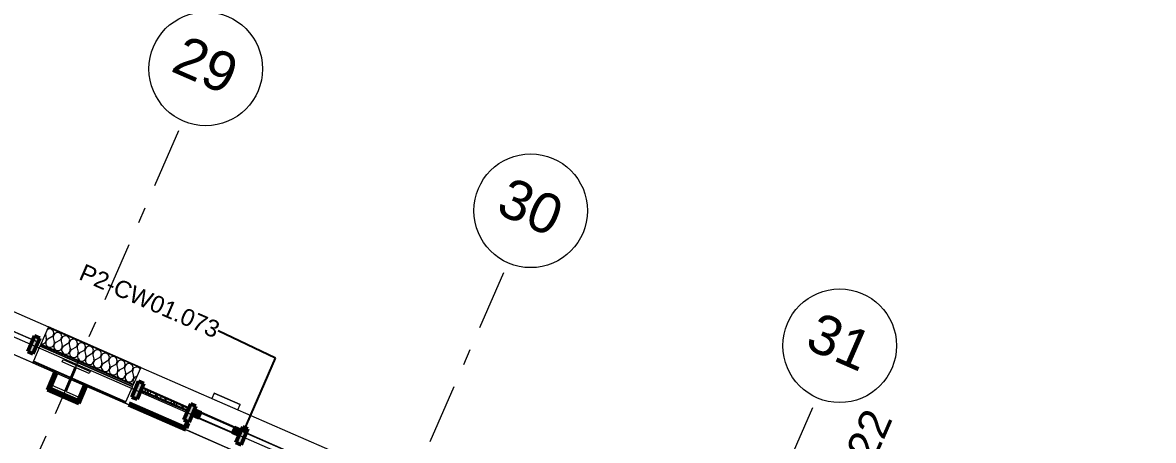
# Model space of a CAD drawing. Header units: millimetres. Extents: x -50172 to 90294, y -80883 to 25069.
# Drawn here: x 16001 to 25960, y -29752 to -26079 of the extents above; entities that cross this region are included whole.
import ezdxf
from ezdxf.enums import TextEntityAlignment as Align

# ---------------------------------------------------------------- set-up
doc = ezdxf.new("R2010")
doc.units = ezdxf.units.MM
doc.header["$MEASUREMENT"] = 0
doc.linetypes.add('Double Dashed', pattern=[1093.611073, 529.166651, -211.666656, 141.111112, -211.666656])
for name, color, linetype, lineweight, true_color in [('A-25-M_Curtain_Wall_Pen_No__46', 7, 'Continuous', 35, 0x444444), ('A-25-M_Wall_Ext_Pen_No__107', 7, 'Continuous', 15, 0xa6a6a6), ('A-25-M_Wall_Int_Pen_No__107', 7, 'Continuous', 15, 0xa6a6a6), ('A-25-M_Wall_Int_Pen_No__27', 7, 'Continuous', 50, 0x2a2a2a), ('New_A-15-MG_Structural_Grid_Phase_2_Pen_No__222', 7, 'Continuous', 13, 0x65af33), ('New_A-25-M_Curtain_Wall_Pen_No__144', 7, 'Continuous', 0, 0xc8c8c8), ('New_A-25-M_Curtain_Wall_Pen_No__165', 7, 'Continuous', 0, 0x006060), ('New_A-25-M_Curtain_Wall_Pen_No__27', 7, 'Continuous', 50, 0x2a2a2a), ('New_A-25-M_Curtain_Wall_Pen_No__43', 7, 'Continuous', 30, 0x444444), ('New_A-25-M_Wall_Ext_Pen_No__107', 7, 'Continuous', 15, 0xa6a6a6), ('New_A-35-M_FFE-Zone_Pen_No__74', 7, 'Continuous', 20, 0x606060), ('New_ArchiCAD Windows_Pen_No__103', 7, 'Continuous', 15, 0xa6a6a6), ('New_ArchiCAD Windows_Pen_No__23', 7, 'Continuous', 30, 0x2a2a2a), ('New_ArchiCAD Windows_Pen_No__63', 7, 'Continuous', 20, 0x606060)]:
    doc.layers.add(name, color=color, linetype=linetype, lineweight=lineweight, true_color=true_color)
for name, color, linetype, lineweight in [('A-25-M_Curtain_Wall_Pen_No__85', 8, 'Continuous', 20), ('A-25-M_Wall_Ext_Pen_No__4', 7, 'Continuous', 20), ('A-95-MC_Marker_Section_P2.Marker_Pen_No__6', 7, 'Continuous', 35), ('COLUMN.IFC Import_Pen_No__2', 8, 'Continuous', 15), ('New_A-20-M_Floor_Slab_Pen_No__89', 8, 'Continuous', 20), ('New_A-25-M_Curtain_Wall_Pen_No__1', 7, 'Continuous', 13), ('New_A-25-M_Wall_Ext_Pen_No__1', 7, 'Continuous', 13), ('New_ArchiCAD Doors_Pen_No__1', 7, 'Continuous', 13), ('New_ArchiCAD Doors_Pen_No__87', 8, 'Continuous', 20), ('New_ArchiCAD Windows_Pen_No__83', 8, 'Continuous', 20), ('New_ArchiCAD Zone Stamps_Pen_No__9', 7, 'Continuous', 13)]:
    doc.layers.add(name, color=color, linetype=linetype, lineweight=lineweight)
for name, color, linetype in [('A-25-M_Wall_Ext', 7, 'Continuous'), ('A-25-M_Wall_Int', 7, 'Continuous'), ('A-95-MC_Marker_Section_P2.Marker', 7, 'Continuous'), ('COLUMN.IFC Import', 7, 'Continuous'), ('New_A-15-MG_Structural_Grid_Phase_2', 7, 'Continuous'), ('New_A-20-M_Floor_Slab', 7, 'Continuous'), ('New_A-25-M_Curtain_Wall', 7, 'Continuous'), ('New_A-25-M_Wall_Ext', 7, 'Continuous'), ('New_A-35-M_FFE-Zone', 7, 'Continuous'), ('New_ArchiCAD Doors', 7, 'Continuous')]:
    doc.layers.add(name, color=color, linetype=linetype)
doc.styles.add('GENERATED_STYLE_1', font='')
doc.styles.add('GENERATED_STYLE_3', font='')
doc.styles.add('GENERATED_STYLE_4', font='')
doc.styles.get('GENERATED_STYLE_1').set_extended_font_data('Arial', bold=True)
doc.styles.get('GENERATED_STYLE_3').set_extended_font_data('Arial')
doc.styles.get('GENERATED_STYLE_4').set_extended_font_data('Swis721 BT')
doc.dimstyles.new('GENERATED_STYLE__3', dxfattribs={"dimtxt": 0.18, "dimasz": 273.6, "dimexe": 0.18, "dimexo": 0.0625, "dimgap": 0.09, "dimtad": 0, "dimtih": 1, "dimtoh": 1, "dimdec": 4, "dimzin": 0, "dimdsep": 46, "dimcen": 0.09, "dimadec": 0, "dimazin": 0, "dimtfac": 1, "dimtdec": 4, "dimtmove": 0, "dimatfit": 3, "dimldrblk": 'ARROWHEAD_5', "dimfxl": 1, "dimtolj": 1, "dimtzin": 0, "dimarcsym": 0})
pattern_1 = [(60, (0, 0), (-43.30127, 25), []), (120, (0, 0), (43.30127, 25), [])]

# ---------------------------------------------------------------- blocks, each defined once
blk = doc.blocks.new('Fabrication Lab A_INB 1304_13_1', base_point=(14916.2, -33303.1))
at = {"layer": 'New_A-35-M_FFE-Zone_Pen_No__74', "linetype": 'Continuous'}
for p, q in [((16285.7, -29156.8), (14203.5, -28248.8)), ((16219.8, -29307.7), (16285.7, -29156.8)), ((16560.9, -29276.8), (16495.1, -29427.7)), ((19116.2, -30391), (16560.9, -29276.8)), ((16495.1, -29427.7), (16219.8, -29307.7))]:
    blk.add_line(p, q, dxfattribs=at)
at = {"layer": 'New_ArchiCAD Zone Stamps_Pen_No__9'}
for tag, height, style, p in [('ROOM_NAME', 250, 'GENERATED_STYLE_1', (13601, -32770.2)), ('zoneNameLine2', 250, 'GENERATED_STYLE_1', (13412.6, -33202.4)), ('ROOM_NUMBER', 200, 'GENERATED_STYLE_3', (13224.1, -33623.1)), ('measuredAreaCode', 200, 'GENERATED_STYLE_3', (13067.1, -33983.2)), ('DUMMY_649', 200, 'GENERATED_STYLE_3', (13374.5, -34117.2)), ('DUMMY_650', 200, 'GENERATED_STYLE_3', (13863.8, -34330.6)), ('DUMMY_651', 133.3, 'GENERATED_STYLE_3', (14143.1, -34437.1))]:
    blk.add_attdef(tag, text='', height=height, rotation=336.44041, dxfattribs=dict(at, style=style)).set_placement(p, align=Align.TOP_LEFT)
blk = doc.blocks.new('Slab_60_1', base_point=(-21326.2, -27554.7))
at = {"layer": 'New_A-20-M_Floor_Slab_Pen_No__89', "linetype": 'Continuous', "flags": 128}
blk.add_lwpolyline([(942, -48802.4), (12486.7, -53836.5), (17939.8, -41330.7), (16985.7, -40914.7), (17767.9, -39120.9), (18360.6, -39379.3), (18576.1, -38885), (18937.5, -39042.6), (20222.1, -36096.6), (17437.6, -34882.5), (19407.7, -30364.3), (10989.4, -26693.5), (18941.3, -8457.3)], dxfattribs=at)
blk = doc.blocks.new('Curtain Wall_9_1')
at = {"layer": 'New_A-25-M_Curtain_Wall', "linetype": 'Continuous', "lineweight": 0, "true_color": 0x000000}
h = blk.add_hatch(dxfattribs=at)
h.set_pattern_fill('Batt_Insulation_0001', color=178, style=0, pattern_type=2)
h.set_pattern_definition(pattern_1)
h.paths.add_polyline_path([(17465.8, -29467.9), (17053.3, -29288), (17042.1, -29313.7), (17454.6, -29493.6)])
at = {"layer": 'New_A-25-M_Curtain_Wall_Pen_No__144', "linetype": 'Continuous'}
for points in [[(17022.8, -29232.8), (16962.5, -29371.2), (17008.3, -29391.2), (17068.7, -29252.7)], [(17527, -29452.6), (17481.2, -29432.6), (17420.8, -29571), (17466.6, -29591)], [(17939.5, -29632.5), (17879.1, -29770.9), (17925, -29790.9), (17985.3, -29652.4)], [(18856.1, -30032.2), (18795.8, -30170.6), (18841.6, -30190.6), (18902, -30052.1)]]:
    blk.add_hatch(color=256, dxfattribs=at).paths.add_polyline_path(points)
at = {"layer": 'New_A-25-M_Curtain_Wall_Pen_No__165', "linetype": 'Continuous', "lineweight": 0, "true_color": 0x001818}
blk.add_hatch(color=168, dxfattribs=at).paths.add_polyline_path([(17942, -29676.7), (18867.8, -30080.4), (18868.2, -30079.4), (17942.4, -29675.7)])
at = {"layer": 'New_ArchiCAD Windows_Pen_No__103', "linetype": 'Continuous'}
for points in [[(17515.6, -29478.7), (17575.2, -29504.7), (17551.2, -29559.7), (17491.6, -29533.7)], [(17904.1, -29713.6), (17844.5, -29687.6), (17868.5, -29632.6), (17928.1, -29658.6)]]:
    blk.add_hatch(color=256, dxfattribs=at).paths.add_polyline_path(points)
at = {"layer": 'New_A-25-M_Curtain_Wall_Pen_No__1', "linetype": 'Continuous'}
for p, q in [((17942.4, -29675.7), (17942, -29676.7)), ((17942, -29676.7), (18867.8, -30080.4)), ((18868.2, -30079.4), (17942.4, -29675.7)), ((18867.8, -30080.4), (18868.2, -30079.4))]:
    blk.add_line(p, q, dxfattribs=at)
at = {"layer": 'New_A-25-M_Curtain_Wall_Pen_No__27', "linetype": 'Continuous'}
for p, q in [((17022.8, -29232.8), (16962.5, -29371.2)), ((17008.3, -29391.2), (17068.7, -29252.7)), ((17068.7, -29252.7), (17022.8, -29232.8)), ((16962.5, -29371.2), (17008.3, -29391.2)), ((17481.2, -29432.6), (17420.8, -29571)), ((17466.6, -29591), (17527, -29452.6)), ((17527, -29452.6), (17481.2, -29432.6)), ((17420.8, -29571), (17466.6, -29591)), ((17939.5, -29632.5), (17879.1, -29770.9)), ((17925, -29790.9), (17985.3, -29652.4)), ((17985.3, -29652.4), (17939.5, -29632.5)), ((17879.1, -29770.9), (17925, -29790.9)), ((18856.1, -30032.2), (18795.8, -30170.6)), ((18841.6, -30190.6), (18902, -30052.1)), ((18902, -30052.1), (18856.1, -30032.2)), ((18795.8, -30170.6), (18841.6, -30190.6))]:
    blk.add_line(p, q, dxfattribs=at)
at = {"layer": 'New_A-25-M_Curtain_Wall_Pen_No__43', "linetype": 'Continuous'}
for p, q in [((17454.6, -29493.6), (17042.1, -29313.7)), ((17053.3, -29288), (17465.8, -29467.9))]:
    blk.add_line(p, q, dxfattribs=at)
at = {"layer": 'New_ArchiCAD Windows_Pen_No__23', "linetype": 'Continuous'}
for p, q in [((17491.6, -29533.7), (17515.6, -29478.7)), ((17551.2, -29559.7), (17491.6, -29533.7)), ((17515.6, -29478.7), (17575.2, -29504.7)), ((17575.2, -29504.7), (17551.2, -29559.7)), ((17844.5, -29687.6), (17868.5, -29632.6)), ((17868.5, -29632.6), (17928.1, -29658.6)), ((17928.1, -29658.6), (17904.1, -29713.6)), ((17904.1, -29713.6), (17844.5, -29687.6))]:
    blk.add_line(p, q, dxfattribs=at)
at = {"layer": 'New_ArchiCAD Windows_Pen_No__63', "linetype": 'Continuous'}
blk.add_line((17864.5, -29641.8), (17571.2, -29513.9), dxfattribs=at)
at = {"layer": 'New_ArchiCAD Windows_Pen_No__83', "linetype": 'Continuous'}
for p, q in [((17844.5, -29687.6), (17551.2, -29559.7)), ((17575.2, -29504.7), (17868.5, -29632.6))]:
    blk.add_line(p, q, dxfattribs=at)
blk = doc.blocks.new('Curtain Wall_11_1')
at = {"layer": 'New_A-25-M_Curtain_Wall', "linetype": 'Continuous', "lineweight": 0, "true_color": 0x000000}
h = blk.add_hatch(dxfattribs=at)
h.set_pattern_fill('Batt_Insulation_0001', color=178, style=0, pattern_type=2)
h.set_pattern_definition(pattern_1)
h.paths.add_polyline_path([(14256.9, -28070.8), (13844.1, -27891.2), (13832.9, -27916.9), (14245.7, -28096.4)])
h = blk.add_hatch(dxfattribs=at)
h.set_pattern_fill('Batt_Insulation_0001', color=178, style=0, pattern_type=2)
h.set_pattern_definition(pattern_1)
h.paths.add_polyline_path([(15173.9, -28469.6), (14302.8, -28090.7), (14291.6, -28116.4), (15162.8, -28495.3)])
at = {"layer": 'New_A-25-M_Curtain_Wall_Pen_No__144', "linetype": 'Continuous'}
for points in [[(11521.2, -26838.9), (11461, -26977.4), (11506.8, -26997.4), (11567.1, -26858.9)], [(12438.2, -27237.8), (12378, -27376.3), (12423.9, -27396.2), (12484.1, -27257.7)], [(13355.2, -27636.6), (13295, -27775.1), (13340.9, -27795), (13401.1, -27656.6)], [(13859.4, -27855.9), (13813.6, -27836), (13753.4, -27974.4), (13799.2, -27994.4)], [(14272.3, -28035.5), (14212, -28173.9), (14257.9, -28193.9), (14318.1, -28055.4)], [(15189.3, -28434.3), (15129.1, -28572.8), (15174.9, -28592.7), (15235.1, -28454.3)], [(16106.3, -28833.2), (16046.1, -28971.6), (16091.9, -28991.6), (16152.2, -28853.1)]]:
    blk.add_hatch(color=256, dxfattribs=at).paths.add_polyline_path(points)
at = {"layer": 'New_A-25-M_Curtain_Wall_Pen_No__165', "linetype": 'Continuous', "lineweight": 0, "true_color": 0x001818}
for points in [[(11523.8, -26883.1), (12450, -27286), (12450.4, -27285.1), (11524.2, -26882.2)], [(13367.4, -27683.9), (12441.2, -27281.1), (12440.8, -27282), (13367, -27684.8)], [(15191.9, -28478.5), (16118.1, -28881.3), (16118.5, -28880.4), (15192.3, -28477.6)]]:
    blk.add_hatch(color=168, dxfattribs=at).paths.add_polyline_path(points)
at = {"layer": 'New_ArchiCAD Windows_Pen_No__103', "linetype": 'Continuous'}
for points in [[(13389.7, -27682.7), (13449.3, -27708.6), (13425.4, -27763.6), (13365.8, -27737.7)], [(13778.3, -27917.1), (13718.7, -27891.2), (13742.6, -27836.2), (13802.2, -27862.1)]]:
    blk.add_hatch(color=256, dxfattribs=at).paths.add_polyline_path(points)
at = {"layer": 'New_A-25-M_Curtain_Wall_Pen_No__1', "linetype": 'Continuous'}
for p, q in [((11524.2, -26882.2), (11523.8, -26883.1)), ((11523.8, -26883.1), (12450, -27286)), ((12450.4, -27285.1), (11524.2, -26882.2)), ((12441.2, -27281.1), (12440.8, -27282)), ((12440.8, -27282), (13367, -27684.8)), ((13367.4, -27683.9), (12441.2, -27281.1)), ((12450, -27286), (12450.4, -27285.1)), ((13367, -27684.8), (13367.4, -27683.9)), ((15192.3, -28477.6), (15191.9, -28478.5)), ((15191.9, -28478.5), (16118.1, -28881.3)), ((16118.5, -28880.4), (15192.3, -28477.6)), ((16118.1, -28881.3), (16118.5, -28880.4))]:
    blk.add_line(p, q, dxfattribs=at)
at = {"layer": 'New_A-25-M_Curtain_Wall_Pen_No__27', "linetype": 'Continuous'}
for p, q in [((11521.2, -26838.9), (11461, -26977.4)), ((11506.8, -26997.4), (11567.1, -26858.9)), ((11567.1, -26858.9), (11521.2, -26838.9)), ((11461, -26977.4), (11506.8, -26997.4)), ((12438.2, -27237.8), (12378, -27376.3)), ((12423.9, -27396.2), (12484.1, -27257.7)), ((12484.1, -27257.7), (12438.2, -27237.8)), ((12378, -27376.3), (12423.9, -27396.2)), ((13355.2, -27636.6), (13295, -27775.1)), ((13340.9, -27795), (13401.1, -27656.6)), ((13401.1, -27656.6), (13355.2, -27636.6)), ((13295, -27775.1), (13340.9, -27795)), ((13813.6, -27836), (13753.4, -27974.4)), ((13799.2, -27994.4), (13859.4, -27855.9)), ((13859.4, -27855.9), (13813.6, -27836)), ((13753.4, -27974.4), (13799.2, -27994.4)), ((14272.3, -28035.5), (14212, -28173.9)), ((14257.9, -28193.9), (14318.1, -28055.4)), ((14318.1, -28055.4), (14272.3, -28035.5)), ((14212, -28173.9), (14257.9, -28193.9)), ((15189.3, -28434.3), (15129.1, -28572.8)), ((15174.9, -28592.7), (15235.1, -28454.3)), ((15235.1, -28454.3), (15189.3, -28434.3)), ((15129.1, -28572.8), (15174.9, -28592.7)), ((16106.3, -28833.2), (16046.1, -28971.6)), ((16091.9, -28991.6), (16152.2, -28853.1)), ((16152.2, -28853.1), (16106.3, -28833.2)), ((16046.1, -28971.6), (16091.9, -28991.6))]:
    blk.add_line(p, q, dxfattribs=at)
at = {"layer": 'New_A-25-M_Curtain_Wall_Pen_No__43', "linetype": 'Continuous'}
for p, q in [((14245.7, -28096.4), (13832.9, -27916.9)), ((13844.1, -27891.2), (14256.9, -28070.8)), ((15162.8, -28495.3), (14291.6, -28116.4)), ((14302.8, -28090.7), (15173.9, -28469.6))]:
    blk.add_line(p, q, dxfattribs=at)
at = {"layer": 'New_ArchiCAD Windows_Pen_No__23', "linetype": 'Continuous'}
for p, q in [((13365.8, -27737.7), (13389.7, -27682.7)), ((13389.7, -27682.7), (13449.3, -27708.6)), ((13425.4, -27763.6), (13365.8, -27737.7)), ((13449.3, -27708.6), (13425.4, -27763.6)), ((13718.7, -27891.2), (13742.6, -27836.2)), ((13742.6, -27836.2), (13802.2, -27862.1)), ((13802.2, -27862.1), (13778.3, -27917.1)), ((13778.3, -27917.1), (13718.7, -27891.2))]:
    blk.add_line(p, q, dxfattribs=at)
at = {"layer": 'New_ArchiCAD Windows_Pen_No__63', "linetype": 'Continuous'}
blk.add_line((13738.6, -27845.3), (13445.3, -27717.8), dxfattribs=at)
at = {"layer": 'New_ArchiCAD Windows_Pen_No__83', "linetype": 'Continuous'}
for p, q in [((13718.7, -27891.2), (13425.4, -27763.6)), ((13449.3, -27708.6), (13742.6, -27836.2))]:
    blk.add_line(p, q, dxfattribs=at)
blk = doc.blocks.new('*X348')
at = {"layer": 'New_A-25-M_Wall_Ext_Pen_No__107', "linetype": 'Continuous'}
for p, q in [((16232.6, -28772.5), (16217.4, -28779.3)), ((16253.2, -28775.3), (16232.6, -28772.5)), ((16269.3, -28788.5), (16253.2, -28775.3)), ((16201, -28816.9), (16200.9, -28819)), ((16200.9, -28819), (16209.7, -28856.1)), ((16204.1, -28886.3), (16208.8, -28876.9)), ((16209, -28877), (16205.3, -28886.8)), ((16208.8, -28876.9), (16210.7, -28866.5)), ((16215.3, -28868.6), (16209, -28877)), ((16210.7, -28866.5), (16209.7, -28856.1)), ((16223.7, -28862.2), (16215.3, -28868.6)), ((16256.8, -28843.4), (16223.7, -28862.2)), ((16256.8, -28843.4), (16271.4, -28828.5)), ((16276, -28808.2), (16269.3, -28788.5)), ((16271.7, -28828.7), (16270.8, -28849.5)), ((16270.8, -28849.5), (16279.5, -28886.5)), ((16271.4, -28828.5), (16276, -28808.2)), ((16283.4, -28811.5), (16271.7, -28828.7)), ((16302.4, -28803), (16283.4, -28811.5)), ((16326.6, -28873.8), (16293.5, -28892.6)), ((16323.1, -28805.8), (16302.4, -28803)), ((16339.1, -28819), (16323.1, -28805.8)), ((16326.6, -28873.8), (16341.2, -28859)), ((16345.9, -28838.7), (16339.1, -28819)), ((16341.5, -28859.1), (16340.6, -28879.9)), ((16340.6, -28879.9), (16349.4, -28917)), ((16341.2, -28859), (16345.9, -28838.7)), ((16353.2, -28841.9), (16341.5, -28859.1)), ((16372.3, -28833.4), (16353.2, -28841.9)), ((16392.9, -28836.2), (16372.3, -28833.4)), ((16409, -28849.4), (16392.9, -28836.2)), ((16415.7, -28869.1), (16409, -28849.4)), ((16411.1, -28889.4), (16415.7, -28869.1)), ((16423.1, -28872.4), (16411.4, -28889.6)), ((16442.1, -28863.9), (16423.1, -28872.4)), ((16462.7, -28866.7), (16442.1, -28863.9)), ((16478.8, -28879.9), (16462.7, -28866.7)), ((16485.6, -28899.6), (16478.8, -28879.9)), ((16164.1, -28901.6), (16167.5, -28902.6)), ((16167.5, -28902.6), (16178, -28902.6)), ((16178, -28902.6), (16188.1, -28899.6)), ((16188.1, -28899.6), (16197, -28894.1)), ((16197, -28894.1), (16204.1, -28886.3)), ((16205.3, -28886.8), (16204.4, -28897.3)), ((16204.4, -28897.3), (16206.4, -28907.6)), ((16206.4, -28907.6), (16211.1, -28917)), ((16211.1, -28917), (16218.3, -28924.7)), ((16218.3, -28924.7), (16227.2, -28930.2)), ((16227.2, -28930.2), (16237.4, -28933.1)), ((16237.4, -28933.1), (16247.9, -28933)), ((16247.9, -28933), (16258, -28930.1)), ((16258, -28930.1), (16266.9, -28924.5)), ((16266.9, -28924.5), (16273.9, -28916.8)), ((16273.9, -28916.8), (16278.6, -28907.3)), ((16275.2, -28917.3), (16274.3, -28927.8)), ((16274.3, -28927.8), (16276.3, -28938.1)), ((16278.9, -28907.5), (16275.2, -28917.3)), ((16276.3, -28938.1), (16281, -28947.5)), ((16278.6, -28907.3), (16280.5, -28897)), ((16285.2, -28899), (16278.9, -28907.5)), ((16280.5, -28897), (16279.5, -28886.5)), ((16281, -28947.5), (16288.1, -28955.2)), ((16293.5, -28892.6), (16285.2, -28899)), ((16288.1, -28955.2), (16297.1, -28960.7)), ((16297.1, -28960.7), (16307.2, -28963.5)), ((16307.2, -28963.5), (16317.7, -28963.5)), ((16317.7, -28963.5), (16327.8, -28960.6)), ((16327.8, -28960.6), (16336.7, -28955)), ((16336.7, -28955), (16343.8, -28947.2)), ((16343.8, -28947.2), (16348.4, -28937.8)), ((16345, -28947.7), (16344.1, -28958.2)), ((16344.1, -28958.2), (16346.1, -28968.5)), ((16348.7, -28937.9), (16345, -28947.7)), ((16346.1, -28968.5), (16350.8, -28977.9)), ((16348.4, -28937.8), (16350.4, -28927.5)), ((16355, -28929.5), (16348.7, -28937.9)), ((16350.4, -28927.5), (16349.4, -28917)), ((16350.8, -28977.9), (16357.9, -28985.6)), ((16363.3, -28923.1), (16355, -28929.5)), ((16396.5, -28904.3), (16363.3, -28923.1)), ((16396.5, -28904.3), (16411.1, -28889.4)), ((16406.6, -28985.4), (16413.6, -28977.7)), ((16411.4, -28889.6), (16410.4, -28910.4)), ((16410.4, -28910.4), (16419.2, -28947.4)), ((16413.6, -28977.7), (16418.3, -28968.2)), ((16414.8, -28978.2), (16413.9, -28988.7)), ((16418.6, -28968.4), (16414.8, -28978.2)), ((16418.3, -28968.2), (16420.2, -28957.9)), ((16424.8, -28959.9), (16418.6, -28968.4)), ((16420.2, -28957.9), (16419.2, -28947.4)), ((16433.2, -28953.5), (16424.8, -28959.9)), ((16466.3, -28934.7), (16433.2, -28953.5)), ((16466.3, -28934.7), (16480.9, -28919.9)), ((16481.2, -28920), (16480.3, -28940.8)), ((16480.3, -28940.8), (16489.1, -28977.9)), ((16480.9, -28919.9), (16485.6, -28899.6)), ((16492.9, -28902.8), (16481.2, -28920)), ((16490, -28988.4), (16489.1, -28977.9)), ((16511.9, -28894.3), (16492.9, -28902.8)), ((16536.2, -28965.2), (16503, -28984)), ((16532.6, -28897.1), (16511.9, -28894.3)), ((16548.7, -28910.4), (16532.6, -28897.1)), ((16536.2, -28965.2), (16550.8, -28950.4)), ((16555.4, -28930.1), (16548.7, -28910.4)), ((16551, -28950.5), (16550.1, -28971.3)), ((16550.1, -28971.3), (16558.9, -29008.3)), ((16550.8, -28950.4), (16555.4, -28930.1)), ((16562.8, -28933.3), (16551, -28950.5)), ((16581.8, -28924.8), (16562.8, -28933.3)), ((16602.4, -28927.6), (16581.8, -28924.8)), ((16618.5, -28940.8), (16602.4, -28927.6)), ((16625.2, -28960.5), (16618.5, -28940.8)), ((16620.6, -28980.8), (16625.2, -28960.5)), ((16632.6, -28963.7), (16620.9, -28980.9)), ((16651.6, -28955.2), (16632.6, -28963.7)), ((16672.3, -28958), (16651.6, -28955.2)), ((16688.3, -28971.3), (16672.3, -28958)), ((16695.1, -28991), (16688.3, -28971.3)), ((16357.9, -28985.6), (16366.9, -28991.1)), ((16366.9, -28991.1), (16377, -28994)), ((16377, -28994), (16387.5, -28993.9)), ((16387.5, -28993.9), (16397.6, -28991)), ((16397.6, -28991), (16406.6, -28985.4)), ((16413.9, -28988.7), (16415.9, -28999)), ((16415.9, -28999), (16420.7, -29008.4)), ((16420.7, -29008.4), (16427.8, -29016.1)), ((16427.8, -29016.1), (16436.8, -29021.6)), ((16436.8, -29021.6), (16446.9, -29024.4)), ((16446.9, -29024.4), (16457.4, -29024.4)), ((16457.4, -29024.4), (16467.5, -29021.5)), ((16467.5, -29021.5), (16476.4, -29015.9)), ((16476.4, -29015.9), (16483.5, -29008.1)), ((16483.5, -29008.1), (16488.1, -28998.7)), ((16484.7, -29008.6), (16483.8, -29019.1)), ((16483.8, -29019.1), (16485.8, -29029.4)), ((16488.4, -28998.8), (16484.7, -29008.6)), ((16485.8, -29029.4), (16490.5, -29038.8)), ((16488.1, -28998.7), (16490, -28988.4)), ((16494.7, -28990.4), (16488.4, -28998.8)), ((16490.5, -29038.8), (16497.6, -29046.5)), ((16503, -28984), (16494.7, -28990.4)), ((16497.6, -29046.5), (16506.6, -29052)), ((16506.6, -29052), (16516.7, -29054.9)), ((16516.7, -29054.9), (16527.2, -29054.8)), ((16527.2, -29054.8), (16537.3, -29051.9)), ((16537.3, -29051.9), (16546.2, -29046.4)), ((16546.2, -29046.4), (16553.3, -29038.6)), ((16553.3, -29038.6), (16558, -29029.1)), ((16554.5, -29039.1), (16553.6, -29049.6)), ((16553.6, -29049.6), (16555.6, -29059.9)), ((16558.2, -29029.3), (16554.5, -29039.1)), ((16555.6, -29059.9), (16560.3, -29069.3)), ((16558, -29029.1), (16559.9, -29018.8)), ((16564.5, -29020.8), (16558.2, -29029.3)), ((16559.9, -29018.8), (16558.9, -29008.3)), ((16560.3, -29069.3), (16567.5, -29077)), ((16572.9, -29014.4), (16564.5, -29020.8)), ((16567.5, -29077), (16576.4, -29082.5)), ((16606, -28995.6), (16572.9, -29014.4)), ((16606, -28995.6), (16620.6, -28980.8)), ((16607.2, -29082.4), (16616.1, -29076.8)), ((16616.1, -29076.8), (16623.1, -29069)), ((16620.9, -28980.9), (16620, -29001.7)), ((16620, -29001.7), (16628.7, -29038.8)), ((16623.1, -29069), (16627.8, -29059.6)), ((16624.4, -29069.5), (16623.5, -29080)), ((16623.5, -29080), (16625.4, -29090.3)), ((16628.1, -29059.7), (16624.4, -29069.5)), ((16627.8, -29059.6), (16629.7, -29049.3)), ((16634.4, -29051.3), (16628.1, -29059.7)), ((16629.7, -29049.3), (16628.7, -29038.8)), ((16642.7, -29044.9), (16634.4, -29051.3)), ((16675.8, -29026.1), (16642.7, -29044.9)), ((16675.8, -29026.1), (16690.4, -29011.3)), ((16690.7, -29011.4), (16689.8, -29032.2)), ((16689.8, -29032.2), (16698.6, -29069.3)), ((16690.4, -29011.3), (16695.1, -28991)), ((16702.4, -28994.2), (16690.7, -29011.4)), ((16697.6, -29090.1), (16699.6, -29079.7)), ((16699.6, -29079.7), (16698.6, -29069.3)), ((16721.5, -28985.7), (16702.4, -28994.2)), ((16712.5, -29075.3), (16704.2, -29081.7)), ((16745.7, -29056.5), (16712.5, -29075.3)), ((16742.1, -28988.5), (16721.5, -28985.7)), ((16758.2, -29001.7), (16742.1, -28988.5)), ((16745.7, -29056.5), (16760.3, -29041.7)), ((16764.9, -29021.4), (16758.2, -29001.7)), ((16760.6, -29041.8), (16759.6, -29062.6)), ((16759.6, -29062.6), (16768.4, -29099.7)), ((16760.3, -29041.7), (16764.9, -29021.4)), ((16772.3, -29024.6), (16760.6, -29041.8)), ((16791.3, -29016.2), (16772.3, -29024.6)), ((16811.9, -29018.9), (16791.3, -29016.2)), ((16828, -29032.2), (16811.9, -29018.9)), ((16815.5, -29087), (16830.1, -29072.2)), ((16834.8, -29051.9), (16828, -29032.2)), ((16830.4, -29072.3), (16829.5, -29093.1)), ((16830.1, -29072.2), (16834.8, -29051.9)), ((16842.1, -29055.1), (16830.4, -29072.3)), ((16861.1, -29046.6), (16842.1, -29055.1)), ((16881.8, -29049.4), (16861.1, -29046.6)), ((16897.9, -29062.6), (16881.8, -29049.4)), ((16904.6, -29082.3), (16897.9, -29062.6)), ((16931, -29077.1), (16912, -29085.5)), ((16951.6, -29079.9), (16931, -29077.1)), ((16967.7, -29093.1), (16951.6, -29079.9)), ((16576.4, -29082.5), (16586.6, -29085.3)), ((16586.6, -29085.3), (16597.1, -29085.3)), ((16597.1, -29085.3), (16607.2, -29082.4)), ((16625.4, -29090.3), (16630.2, -29099.7)), ((16630.2, -29099.7), (16637.3, -29107.5)), ((16637.3, -29107.5), (16646.3, -29112.9)), ((16646.3, -29112.9), (16656.4, -29115.8)), ((16656.4, -29115.8), (16666.9, -29115.7)), ((16666.9, -29115.7), (16677, -29112.8)), ((16677, -29112.8), (16685.9, -29107.3)), ((16685.9, -29107.3), (16693, -29099.5)), ((16693, -29099.5), (16697.6, -29090.1)), ((16694.2, -29100), (16693.3, -29110.5)), ((16693.3, -29110.5), (16695.3, -29120.8)), ((16697.9, -29090.2), (16694.2, -29100)), ((16695.3, -29120.8), (16700, -29130.2)), ((16704.2, -29081.7), (16697.9, -29090.2)), ((16700, -29130.2), (16707.1, -29137.9)), ((16707.1, -29137.9), (16716.1, -29143.4)), ((16716.1, -29143.4), (16726.2, -29146.2)), ((16726.2, -29146.2), (16736.7, -29146.2)), ((16736.7, -29146.2), (16746.8, -29143.3)), ((16746.8, -29143.3), (16755.8, -29137.7)), ((16755.8, -29137.7), (16762.8, -29129.9)), ((16762.8, -29129.9), (16767.5, -29120.5)), ((16764, -29130.5), (16763.1, -29140.9)), ((16763.1, -29140.9), (16765.1, -29151.2)), ((16767.8, -29120.6), (16764, -29130.5)), ((16765.1, -29151.2), (16769.9, -29160.6)), ((16767.5, -29120.5), (16769.4, -29110.2)), ((16774, -29112.2), (16767.8, -29120.6)), ((16769.4, -29110.2), (16768.4, -29099.7)), ((16769.9, -29160.6), (16777, -29168.4)), ((16782.4, -29105.8), (16774, -29112.2)), ((16777, -29168.4), (16785.9, -29173.9)), ((16815.5, -29087), (16782.4, -29105.8)), ((16785.9, -29173.9), (16796.1, -29176.7)), ((16796.1, -29176.7), (16806.6, -29176.6)), ((16806.6, -29176.6), (16816.7, -29173.7)), ((16816.7, -29173.7), (16825.6, -29168.2)), ((16825.6, -29168.2), (16832.7, -29160.4)), ((16829.5, -29093.1), (16838.2, -29130.2)), ((16832.7, -29160.4), (16837.3, -29151)), ((16833.9, -29160.9), (16833, -29171.4)), ((16833, -29171.4), (16835, -29181.7)), ((16837.6, -29151.1), (16833.9, -29160.9)), ((16837.3, -29151), (16839.2, -29140.6)), ((16843.9, -29142.6), (16837.6, -29151.1)), ((16839.2, -29140.6), (16838.2, -29130.2)), ((16852.2, -29136.3), (16843.9, -29142.6)), ((16885.3, -29117.5), (16852.2, -29136.3)), ((16885.3, -29117.5), (16900, -29102.6)), ((16900.2, -29102.7), (16899.3, -29123.5)), ((16899.3, -29123.5), (16908.1, -29160.6)), ((16900, -29102.6), (16904.6, -29082.3)), ((16912, -29085.5), (16900.2, -29102.7)), ((16907.2, -29181.4), (16909.1, -29171.1)), ((16913.7, -29173.1), (16907.4, -29181.5)), ((16909.1, -29171.1), (16908.1, -29160.6)), ((16922.1, -29166.7), (16913.7, -29173.1)), ((16955.2, -29147.9), (16922.1, -29166.7)), ((16955.2, -29147.9), (16969.8, -29133.1)), ((16974.4, -29112.8), (16967.7, -29093.1)), ((16970.1, -29133.2), (16969.2, -29154)), ((16969.2, -29154), (16977.9, -29191.1)), ((16969.8, -29133.1), (16974.4, -29112.8)), ((16981.8, -29116), (16970.1, -29133.2)), ((17000.8, -29107.5), (16981.8, -29116)), ((17021.5, -29110.3), (17000.8, -29107.5)), ((17036.8, -29122.9), (17021.5, -29110.3)), ((16835, -29181.7), (16839.7, -29191.1)), ((16839.7, -29191.1), (16846.8, -29198.8)), ((16846.8, -29198.8), (16855.8, -29204.3)), ((16855.8, -29204.3), (16865.9, -29207.1)), ((16865.9, -29207.1), (16876.4, -29207.1)), ((16876.4, -29207.1), (16886.5, -29204.2)), ((16886.5, -29204.2), (16895.4, -29198.6)), ((16895.4, -29198.6), (16902.5, -29190.8)), ((16902.5, -29190.8), (16907.2, -29181.4)), ((16903.7, -29191.4), (16902.8, -29201.8)), ((16902.8, -29201.8), (16904.8, -29212.2)), ((16907.4, -29181.5), (16903.7, -29191.4)), ((16904.8, -29212.2), (16909.5, -29221.5)), ((16909.5, -29221.5), (16916.7, -29229.3)), ((16916.7, -29229.3), (16925.6, -29234.8)), ((16925.6, -29234.8), (16935.8, -29237.6)), ((16935.8, -29237.6), (16946.3, -29237.5)), ((16946.3, -29237.5), (16956.4, -29234.6)), ((16956.4, -29234.6), (16965.3, -29229.1)), ((16965.3, -29229.1), (16972.3, -29221.3)), ((16972.3, -29221.3), (16977, -29211.9)), ((16973.6, -29221.8), (16972.7, -29232.3)), ((16972.7, -29232.3), (16974.6, -29242.6)), ((16977.3, -29212), (16973.6, -29221.8)), ((16974.6, -29242.6), (16979.4, -29252)), ((16977, -29211.9), (16978.9, -29201.5)), ((16983.6, -29203.6), (16977.3, -29212)), ((16978.9, -29201.5), (16977.9, -29191.1)), ((16979.4, -29252), (16980.2, -29252.8)), ((16991.9, -29197.2), (16983.6, -29203.6)), ((17008.6, -29187.7), (16991.9, -29197.2))]:
    blk.add_line(p, q, dxfattribs=at)
blk = doc.blocks.new('Simple Door Opening_9')
at = {"layer": 'New_ArchiCAD Doors_Pen_No__1', "linetype": 'Continuous'}
for p, q in [((2556, -4.5), (2556, 0)), ((-2556, 0), (-2556, -4.5)), ((-2556, -4.5), (-2556, -164.5)), ((2556, -164.5), (2556, -4.5)), ((-2556, -164.5), (-2556, -170.5)), ((-2556, -170.5), (-2556, -182.5)), ((-2556, -182.5), (-2556, -185.5)), ((-2556, -185.5), (-2556, -329.5)), ((2556, -170.5), (2556, -164.5)), ((2556, -182.5), (2556, -170.5)), ((2556, -185.5), (2556, -182.5)), ((2556, -329.5), (2556, -185.5)), ((-2556, -329.5), (-2556, -332.5)), ((-2556, -332.5), (-2556, -345)), ((2556, -332.5), (2556, -329.5)), ((2556, -345), (2556, -332.5))]:
    blk.add_line(p, q, dxfattribs=at)
at = {"layer": 'New_ArchiCAD Doors_Pen_No__87', "linetype": 'Continuous'}
for p, q in [((2556, 0), (-2556, 0)), ((-2556, -345), (2556, -345))]:
    blk.add_line(p, q, dxfattribs=at)
blk = doc.blocks.new('Simple Door Opening_10')
at = {"layer": 'New_ArchiCAD Doors_Pen_No__1', "linetype": 'Continuous'}
for p, q in [((-1056, 0), (-1056, -4.5)), ((-1056, -4.5), (-1056, -164.5)), ((1056, -4.5), (1056, 0)), ((1056, -164.5), (1056, -4.5)), ((-1056, -164.5), (-1056, -170.5)), ((-1056, -170.5), (-1056, -182.5)), ((-1056, -182.5), (-1056, -185.5)), ((-1056, -185.5), (-1056, -329.5)), ((1056, -170.5), (1056, -164.5)), ((1056, -182.5), (1056, -170.5)), ((1056, -185.5), (1056, -182.5)), ((1056, -329.5), (1056, -185.5)), ((-1056, -329.5), (-1056, -332.5)), ((-1056, -332.5), (-1056, -345)), ((1056, -332.5), (1056, -329.5)), ((1056, -345), (1056, -332.5))]:
    blk.add_line(p, q, dxfattribs=at)
at = {"layer": 'New_ArchiCAD Doors_Pen_No__87', "linetype": 'Continuous'}
for p, q in [((1056, 0), (-1056, 0)), ((-1056, -345), (1056, -345))]:
    blk.add_line(p, q, dxfattribs=at)
blk = doc.blocks.new('Wall_46_1', base_point=(22006.6, -31651.4))
at = {"layer": 'A-25-M_Wall_Ext_Pen_No__107', "linetype": 'Continuous'}
for points in [[(16285.7, -29156.8), (16299.4, -29162.8), (16304.4, -29151.3), (16290.7, -29145.3)], [(16547.1, -29270.8), (16560.9, -29276.8), (16565.9, -29265.3), (16552.1, -29259.3)]]:
    blk.add_hatch(color=256, dxfattribs=at).paths.add_polyline_path(points)
at = {"layer": 'New_A-25-M_Wall_Ext_Pen_No__107', "linetype": 'Continuous'}
h = blk.add_hatch(dxfattribs=at)
h.set_pattern_fill('Plaster_0001', color=256, style=0, pattern_type=2)
h.set_pattern_definition([(0, (0, 0), (0, 173.2051), [0, -100]), (0, (50, 86.6), (0, 173.2051), [0, -100])])
h.paths.add_polyline_path([(17042.3, -29110.3), (16227.9, -28755.2), (16226.1, -28759.3), (17040.5, -29114.5)])
at = {"layer": 'New_A-25-M_Wall_Ext_Pen_No__107', "linetype": 'Continuous', "lineweight": 0, "true_color": 0x535353}
for points in [[(16969.4, -29277.6), (16155, -28922.5), (16153.8, -28925.2), (16968.2, -29280.4)], [(16910.6, -29412.4), (16096.2, -29057.2), (16095, -29060), (16909.4, -29415.1)]]:
    blk.add_hatch(color=251, dxfattribs=at).paths.add_polyline_path(points)
at = {"layer": 'New_A-25-M_Wall_Ext_Pen_No__107', "linetype": 'Continuous'}
for points in [[(16974.2, -29266.6), (16159.8, -28911.5), (16155, -28922.5), (16969.4, -29277.6)], [(16290.7, -29145.3), (16095, -29060), (16090, -29071.5), (16285.7, -29156.8)], [(16299.4, -29162.8), (16547.1, -29270.8), (16552.1, -29259.3), (16304.4, -29151.3)], [(16560.9, -29276.8), (16904.4, -29426.6), (16909.4, -29415.1), (16565.9, -29265.3)]]:
    blk.add_hatch(color=256, dxfattribs=at).paths.add_polyline_path(points)
at = {"layer": 'New_A-25-M_Wall_Ext_Pen_No__1', "linetype": 'Continuous'}
for p, q in [((17040.5, -29114.5), (16226.1, -28759.3)), ((16968.2, -29280.4), (16153.8, -28925.2)), ((16969.4, -29277.6), (16155, -28922.5)), ((16974.2, -29266.6), (16159.8, -28911.5)), ((16976.6, -29261.1), (16162.2, -28906)), ((16095, -29060), (16909.4, -29415.1)), ((16910.6, -29412.4), (16096.2, -29057.2))]:
    blk.add_line(p, q, dxfattribs=at)
at = {"layer": 'New_A-25-M_Wall_Ext_Pen_No__1', "linetype": 'Continuous', "flags": 128}
for points in [[(17042.3, -29110.3), (16227.9, -28755.2)], [(16090, -29071.5), (16285.7, -29156.8)], [(16299.4, -29162.8), (16547.1, -29270.8)], [(16560.9, -29276.8), (16904.4, -29426.6)]]:
    blk.add_lwpolyline(points, dxfattribs=at)
at = {"layer": 'New_A-25-M_Wall_Ext', "color": 250, "lineweight": 50, "true_color": 0x2a2a2a}
blk.add_blockref('*X348', (0, 0), dxfattribs=at)
at = {"layer": 'New_ArchiCAD Doors', "color": 251, "linetype": 'Continuous', "lineweight": 20, "true_color": 0x606060, "xscale": -1, "zscale": 1000, "rotation": 336.4404115839876}
for name, p in [('Simple Door Opening_9', (13885, -27733.6)), ('Simple Door Opening_10', (18010.3, -29532.4))]:
    blk.add_blockref(name, p, dxfattribs=at)
blk = doc.blocks.new('Wall_280_1', base_point=(16933, -29439.1))
at = {"layer": 'A-25-M_Wall_Int_Pen_No__107', "linetype": 'Continuous'}
blk.add_hatch(color=256, dxfattribs=at).paths.add_polyline_path([(16933, -29439.1), (17437.1, -29658.8), (17443.1, -29645.1), (16939, -29425.3)])
at = {"layer": 'A-25-M_Wall_Int_Pen_No__27', "linetype": 'Continuous', "flags": 128}
for points in [[(16933, -29439.1), (17437.1, -29658.8)], [(17443.1, -29645.1), (16939, -29425.3)]]:
    blk.add_lwpolyline(points, dxfattribs=at)
blk = doc.blocks.new('Wall_281_1', base_point=(17443.1, -29645.1))
at = {"layer": 'A-25-M_Wall_Int_Pen_No__107', "linetype": 'Continuous'}
blk.add_hatch(color=256, dxfattribs=at).paths.add_polyline_path([(17443.1, -29645.1), (17462.1, -29601.5), (17448.3, -29595.5), (17429.3, -29639.1)])
at = {"layer": 'A-25-M_Wall_Int_Pen_No__27', "linetype": 'Continuous', "flags": 128}
for points in [[(17448.3, -29595.5), (17429.3, -29639.1)], [(17429.3, -29639.1), (17443.1, -29645.1)], [(17443.1, -29645.1), (17462.1, -29601.5)], [(17462.1, -29601.5), (17448.3, -29595.5)]]:
    blk.add_lwpolyline(points, dxfattribs=at)
blk = doc.blocks.new('Wall_285_1', base_point=(16225.8, -29294))
at = {"layer": 'A-25-M_Wall_Int_Pen_No__107', "linetype": 'Continuous'}
blk.add_hatch(color=256, dxfattribs=at).paths.add_polyline_path([(16219.8, -29307.7), (16495.1, -29427.7), (16487.3, -29408), (16239.6, -29300)])
at = {"layer": 'A-25-M_Wall_Int_Pen_No__27', "linetype": 'Continuous', "flags": 128}
for points in [[(16219.8, -29307.7), (16495.1, -29427.7)], [(16487.3, -29408), (16239.6, -29300)]]:
    blk.add_lwpolyline(points, dxfattribs=at)
blk = doc.blocks.new('Wall_286_1', base_point=(16487.3, -29408))
at = {"layer": 'A-25-M_Wall_Int_Pen_No__107', "linetype": 'Continuous'}
blk.add_hatch(color=256, dxfattribs=at).paths.add_polyline_path([(16495.1, -29427.7), (16560.9, -29276.8), (16547.1, -29270.8), (16487.3, -29408)])
at = {"layer": 'A-25-M_Wall_Int_Pen_No__27', "linetype": 'Continuous', "flags": 128}
for points in [[(16547.1, -29270.8), (16487.3, -29408)], [(16495.1, -29427.7), (16560.9, -29276.8)]]:
    blk.add_lwpolyline(points, dxfattribs=at)
blk = doc.blocks.new('Wall_287_1', base_point=(16225.8, -29294))
at = {"layer": 'A-25-M_Wall_Int_Pen_No__107', "linetype": 'Continuous'}
blk.add_hatch(color=256, dxfattribs=at).paths.add_polyline_path([(16239.6, -29300), (16299.4, -29162.8), (16285.7, -29156.8), (16219.8, -29307.7)])
at = {"layer": 'A-25-M_Wall_Int_Pen_No__27', "linetype": 'Continuous', "flags": 128}
for points in [[(16285.7, -29156.8), (16219.8, -29307.7)], [(16239.6, -29300), (16299.4, -29162.8)]]:
    blk.add_lwpolyline(points, dxfattribs=at)
blk = doc.blocks.new('Vertical Gable Louver 19')
at = {"layer": 'A-25-M_Wall_Ext_Pen_No__4', "linetype": 'Continuous'}
for p, q in [((0, 0), (250, 0)), ((0, -50), (0, 0)), ((250, 0), (250, -50)), ((250, -50), (0, -50)), ((0, -50), (250, -50))]:
    blk.add_line(p, q, dxfattribs=at)
blk = doc.blocks.new('Column 17')
at = {"layer": 'COLUMN.IFC Import_Pen_No__2', "linetype": 'Continuous'}
for p, q in [((-129.4, 133.35), (129.4, 133.35)), ((-129.4, 112.85), (-129.4, 133.35)), ((-6.4, 112.85), (-129.4, 112.85)), ((-6.4, -112.85), (-6.4, 112.85)), ((6.4, 112.85), (6.4, -112.85)), ((129.4, 112.85), (6.4, 112.85)), ((129.4, 133.35), (129.4, 112.85)), ((-129.4, -112.85), (-6.4, -112.85)), ((-129.4, -133.35), (-129.4, -112.85)), ((129.4, -133.35), (-129.4, -133.35)), ((6.4, -112.85), (129.4, -112.85)), ((129.4, -112.85), (129.4, -133.35))]:
    blk.add_line(p, q, dxfattribs=at)
blk = doc.blocks.new('ARROWHEAD_5')
at = {"color": 0, "linetype": 'Continuous', "lineweight": 0}
blk.add_line((0, 0), (-1, 0), dxfattribs=at)
blk.add_solid([(-1, 0.2679), (0, 0), (-1, -0.2679), (-1, 0.2679)], dxfattribs=at)
blk = doc.blocks.new('Standard grid marker_36')
at = {"layer": 'New_A-15-MG_Structural_Grid_Phase_2_Pen_No__222', "linetype": 'Double Dashed'}
blk.add_line((20268.4, 0), (27450.4, 0), dxfattribs=at)
at = {"layer": 'New_A-15-MG_Structural_Grid_Phase_2_Pen_No__222', "linetype": 'Continuous'}
blk.add_circle((27950.4, 0), 500, dxfattribs=at)
at = {"layer": 'New_A-15-MG_Structural_Grid_Phase_2_Pen_No__222', "style": 'GENERATED_STYLE_4'}
for tag, p in [('AC_MarkerText_1_0', (-500, 36.5)), ('AC_MarkerText_1_1', (27950.4, 36.5))]:
    blk.add_attdef(tag, text='', height=350, rotation=270, dxfattribs=at).set_placement(p, align=Align.MIDDLE_CENTER)
blk = doc.blocks.new('Standard grid marker_37')
at = {"layer": 'New_A-15-MG_Structural_Grid_Phase_2_Pen_No__222', "linetype": 'Double Dashed'}
blk.add_line((20268.4, 0), (27450.4, 0), dxfattribs=at)
at = {"layer": 'New_A-15-MG_Structural_Grid_Phase_2_Pen_No__222', "linetype": 'Continuous'}
blk.add_circle((27950.4, 0), 500, dxfattribs=at)
at = {"layer": 'New_A-15-MG_Structural_Grid_Phase_2_Pen_No__222', "style": 'GENERATED_STYLE_4'}
for tag, p in [('AC_MarkerText_1_0', (-500, 36.5)), ('AC_MarkerText_1_1', (27950.4, 36.5))]:
    blk.add_attdef(tag, text='', height=350, rotation=270, dxfattribs=at).set_placement(p, align=Align.MIDDLE_CENTER)
blk = doc.blocks.new('Standard grid marker_39')
at = {"layer": 'New_A-15-MG_Structural_Grid_Phase_2_Pen_No__222', "linetype": 'Double Dashed'}
blk.add_line((1000, 0), (47486.2, 0), dxfattribs=at)
at = {"layer": 'New_A-15-MG_Structural_Grid_Phase_2_Pen_No__222', "style": 'GENERATED_STYLE_4'}
for tag, p in [('AC_MarkerText_1_0', (-500, 43.3)), ('AC_MarkerText_1_1', (48986.2, 43.3))]:
    blk.add_attdef(tag, text='', height=350, rotation=180, dxfattribs=at).set_placement(p, align=Align.MIDDLE_CENTER)
blk = doc.blocks.new('Cutting Plane_2_1', base_point=(21934.2, -30055.5))
at = {"layer": 'A-95-MC_Marker_Section_P2.Marker_Pen_No__6', "insert": (23671.2, -29563.6), "char_height": 275, "attachment_point": 9, "rotation": 66.44041, "style": 'GENERATED_STYLE_4'}
blk.add_mtext('\\A1;{\\fSwis721 BT|b0|i0|c0|p34;S-22}', dxfattribs=at)

msp = doc.modelspace()

# ---------------------------------------------------------------- block references
at = {"layer": 'A-25-M_Wall_Ext', "color": 251, "linetype": 'Continuous', "lineweight": 20, "true_color": 0x606060, "xscale": -1, "zscale": 1000, "rotation": 156.4404115839878}
msp.add_blockref('Vertical Gable Louver 19', (17668.5, -29383.4), dxfattribs=at)
at = {"layer": 'A-25-M_Wall_Int', "color": 250, "lineweight": 50, "true_color": 0x2a2a2a}
for name, p in [('Wall_287_1', (16225.8, -29294)), ('Wall_286_1', (16487.3, -29408)), ('Wall_285_1', (16225.8, -29294)), ('Wall_280_1', (16933, -29439.1)), ('Wall_281_1', (17443.1, -29645.1))]:
    msp.add_blockref(name, p, dxfattribs=at)
at = {"layer": 'A-95-MC_Marker_Section_P2.Marker'}
msp.add_blockref('Cutting Plane_2_1', (21934.2, -30055.5), dxfattribs=at)
at = {"layer": 'COLUMN.IFC Import', "linetype": 'Continuous', "zscale": 1000, "rotation": 336.4404115839877}
msp.add_blockref('Column 17', (16422.4, -29216.6), dxfattribs=at)
at = {"layer": 'New_A-15-MG_Structural_Grid_Phase_2', "color": 8, "linetype": 'Continuous', "lineweight": 15, "zscale": 1000, "rotation": 156.4404115839929}
msp.add_blockref('Standard grid marker_39', (26876.4, -33774.9), dxfattribs=at)
at = {"layer": 'New_A-15-MG_Structural_Grid_Phase_2', "color": 8, "linetype": 'Continuous', "lineweight": 15}
ref = msp.add_blockref('Standard grid marker_36', (6441.9, -52106.2), dxfattribs=dict(at, zscale=1000, rotation=66.44041158399293))
ref.add_attrib('AC_MarkerText_1_1', '29', dxfattribs={"layer": 'New_A-15-MG_Structural_Grid_Phase_2_Pen_No__222', "color": 85, "true_color": 0x65af33, "height": 350, "rotation": 336.44041, "style": 'GENERATED_STYLE_4'}).set_placement((17613.7, -26449.3), align=Align.MIDDLE_CENTER)
ref = msp.add_blockref('Standard grid marker_36', (9303.8, -53354.1), dxfattribs=dict(at, zscale=1000, rotation=66.44041158399293))
ref.add_attrib('AC_MarkerText_1_1', '30', dxfattribs={"layer": 'New_A-15-MG_Structural_Grid_Phase_2_Pen_No__222', "color": 85, "true_color": 0x65af33, "height": 350, "rotation": 336.44041, "style": 'GENERATED_STYLE_4'}).set_placement((20475.6, -27697.1), align=Align.MIDDLE_CENTER)
ref = msp.add_blockref('Standard grid marker_37', (12025.6, -54541), dxfattribs=dict(at, zscale=1000, rotation=66.44041158399293))
ref.add_attrib('AC_MarkerText_1_1', '31', dxfattribs={"layer": 'New_A-15-MG_Structural_Grid_Phase_2_Pen_No__222', "color": 85, "true_color": 0x65af33, "height": 350, "rotation": 336.44041, "style": 'GENERATED_STYLE_4'}).set_placement((23197.5, -28884), align=Align.MIDDLE_CENTER)
at = {"layer": 'New_A-20-M_Floor_Slab', "color": 8, "linetype": 'Continuous', "lineweight": 20}
msp.add_blockref('Slab_60_1', (-21326.2, -27554.7), dxfattribs=at)
at = {"layer": 'New_A-25-M_Curtain_Wall', "linetype": 'Continuous', "lineweight": 0}
for name in ['Curtain Wall_11_1', 'Curtain Wall_9_1']:
    msp.add_blockref(name, (0, 0), dxfattribs=at)
at = {"layer": 'New_A-25-M_Wall_Ext', "color": 250, "lineweight": 50, "true_color": 0x2a2a2a}
msp.add_blockref('Wall_46_1', (22006.6, -31651.4), dxfattribs=at)
at = {"layer": 'New_A-35-M_FFE-Zone', "linetype": 'Continuous'}
msp.add_blockref('Fabrication Lab A_INB 1304_13_1', (14916.2, -33303.1), dxfattribs=at)

# ---------------------------------------------------------------- texts
at = {"layer": 'A-25-M_Curtain_Wall_Pen_No__46', "linetype": 'Continuous', "insert": (17722.7, -28789.3), "char_height": 150, "attachment_point": 6, "rotation": 336.49416, "style": 'GENERATED_STYLE_4'}
msp.add_mtext('\\A1;{\\fSwis721 BT|b0|i0|c0|p34;P2-CW01.073}', dxfattribs=at)

# ---------------------------------------------------------------- leaders
at = {"layer": 'A-25-M_Curtain_Wall_Pen_No__85', "linetype": 'Continuous', "annotation_type": 0, "has_hookline": 1, "hookline_direction": 1, "text_width": 1535.7, "horizontal_direction": (0.917019, -0.398843, 0)}
msp.add_leader([(17946.8, -29678.2), (18228.8, -29029.8), (17722.8, -28789.4)], dimstyle='GENERATED_STYLE__3', dxfattribs=at)

doc.saveas('drawing.dxf')
